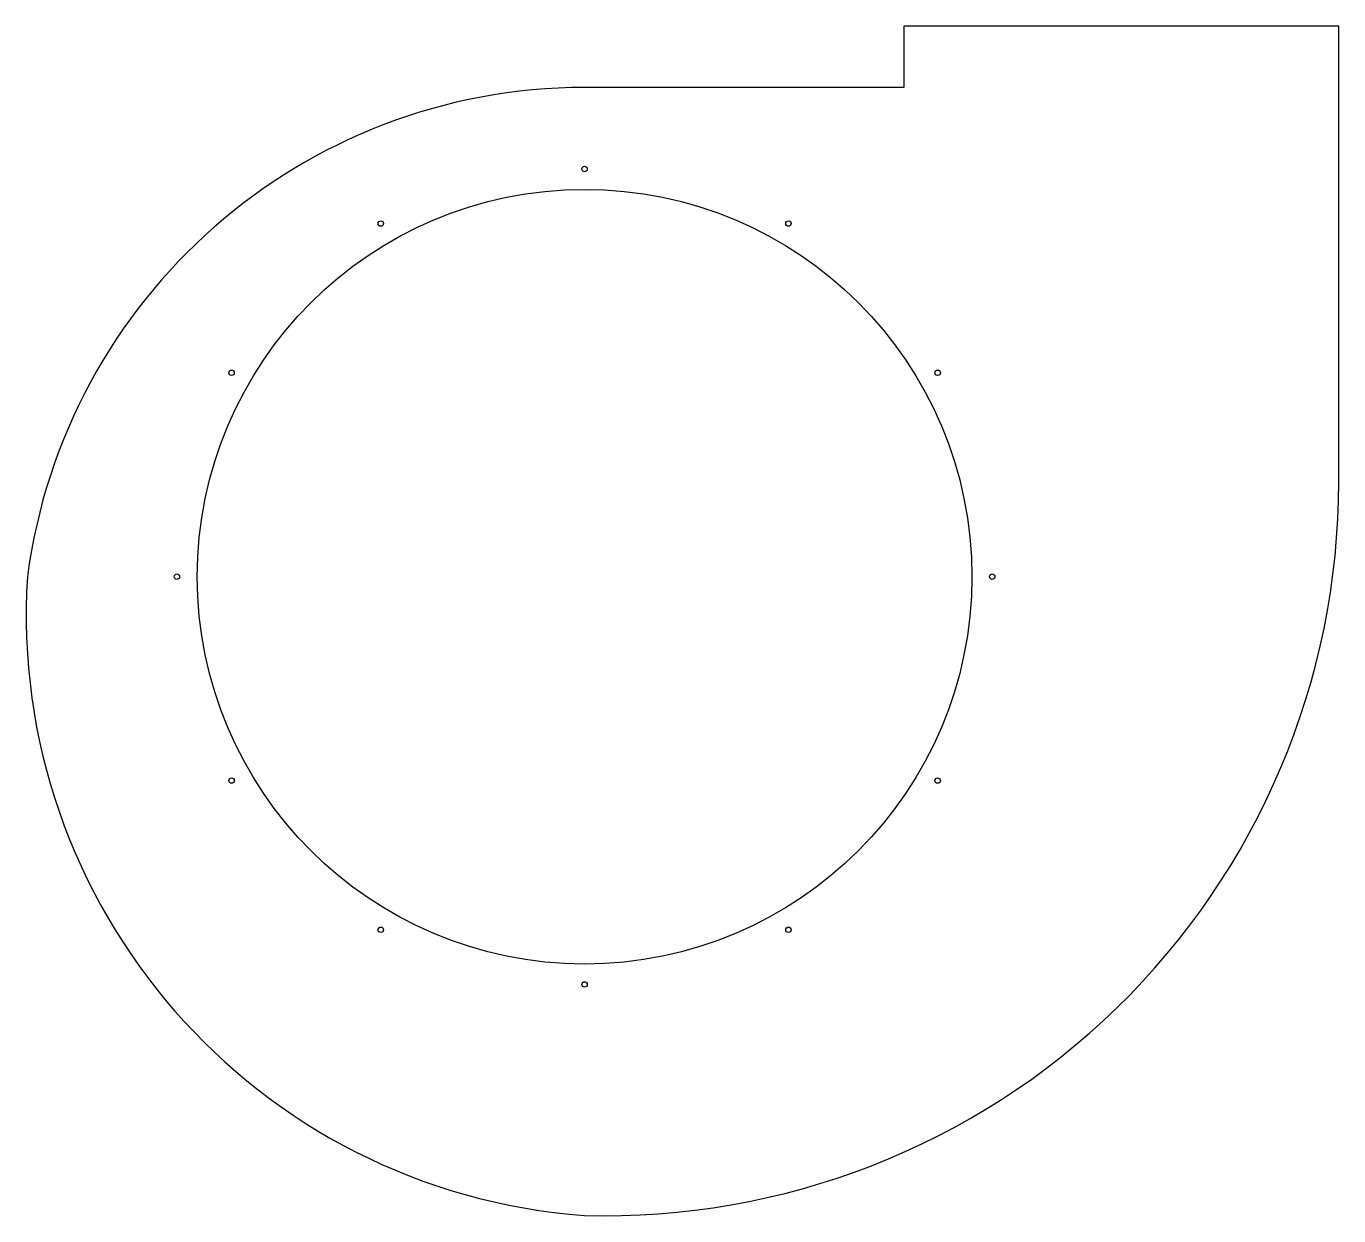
# Model space of a CAD drawing. Header units: millimetres. Extents: x 1061 to 2026, y 471 to 1346.
import ezdxf

# ---------------------------------------------------------------- set-up
doc = ezdxf.new("R2010")
doc.units = ezdxf.units.MM

msp = doc.modelspace()

# ---------------------------------------------------------------- linework, layer by layer
at = {"color": 7, "linetype": 'Continuous', "lineweight": 25}
for p, q in [((2026.49, 1346.29), (1706.49, 1346.29)), ((1706.49, 1346.29), (1706.49, 1301.29)), ((2026.49, 1010.9), (2026.49, 1346.29)), ((1706.49, 1301.29), (1471.49, 1301.29))]:
    msp.add_line(p, q, dxfattribs=at)
for centre, radius in [((1471.49, 1241.29), 2), ((1471.49, 941.29), 285), ((1321.49, 1201.1), 2), ((1621.49, 1201.1), 2), ((1211.68, 1091.29), 2), ((1731.29, 1091.29), 2), ((1171.49, 941.29), 2), ((1771.49, 941.29), 2), ((1211.68, 791.29), 2), ((1731.29, 791.29), 2), ((1321.49, 681.49), 2), ((1621.49, 681.49), 2), ((1471.49, 641.29), 2)]:
    msp.add_circle(centre, radius)
for centre, radius, start, end in [((1471.91, 887.34), 413.96, 90.05884, 172.51059), ((1486.67, 1010.9), 539.82, 268.38836, 0), ((1503.72, 913.25), 443.13, 176.37109, 265.82792)]:
    msp.add_arc(centre, radius, start, end, dxfattribs=at)

doc.saveas('drawing.dxf')
